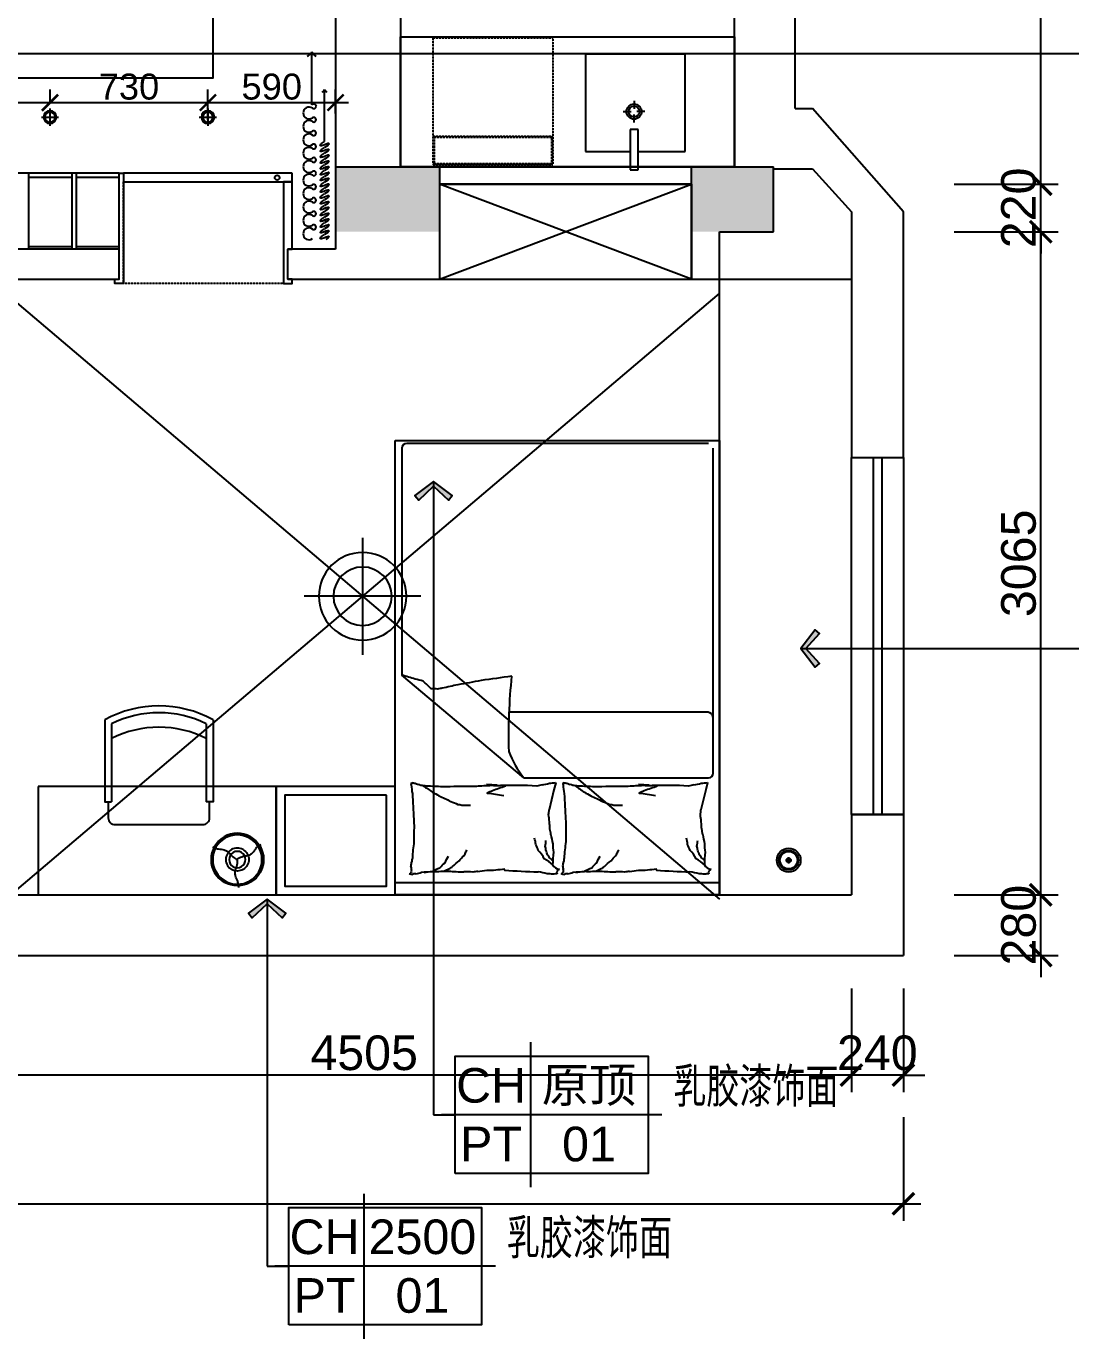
# Model space of a CAD drawing. Header units: millimetres. Extents: x 148889 to 229003, y -70503 to 111106.
# Drawn here: x 214267 to 219096, y 53861 to 59927 of the extents above; entities that cross this region are included whole.
import ezdxf
from ezdxf.enums import TextEntityAlignment as Align
from ezdxf.lldxf.tags import DXFTag

# ---------------------------------------------------------------- set-up
doc = ezdxf.new("R2010")
doc.units = ezdxf.units.MM
doc.linetypes.add('DASHED2', pattern=[0.375, 0.25, -0.125])
doc.linetypes.add('HIDDEN', pattern=[0.375, 0.25, -0.125])
for name, color, linetype in [('C-天花标高', 1, 'Continuous'), ('C-灯具1', 2, 'Continuous'), ('C-灯具设备尺寸', 44, 'Continuous'), ('C-门套', 16, 'Continuous'), ('P-原墙线', 7, 'Continuous'), ('P-固定家具1(到顶)', 3, 'Continuous'), ('P-外部尺寸', 44, 'Continuous'), ('P-新墙线', 4, 'Continuous'), ('P-活动家具', 3, 'Continuous'), ('P-窗', 3, 'Continuous'), ('P-门', 1, 'Continuous')]:
    doc.layers.add(name, color=color, linetype=linetype)
doc.styles.add('Arial', font='arial.ttf')
doc.styles.add('hb', font='hbsmall.shx', dxfattribs={"width": 0.7})
doc.styles.add('ROMANS', font='ROMANS.shx', dxfattribs={"bigfont": 'BIGFONT.shx'})
doc.styles.add('st', font='', dxfattribs={"width": 0.7})
doc.styles.get('st').set_extended_font_data('SimSun')
tags = doc.linetypes.add('ACAD_ISO03W100', pattern=[30, 12, -18]).pattern_tags.tags
tags[6:7] = [DXFTag(74, 4), DXFTag(75, 0), DXFTag(340, '0'), DXFTag(46, 1.0), DXFTag(50, 0.0), DXFTag(44, 0.0), DXFTag(45, 0.0)]
tags[4:5] = [DXFTag(74, 4), DXFTag(75, 0), DXFTag(340, '0'), DXFTag(46, 1.0), DXFTag(50, 0.0), DXFTag(44, 0.0), DXFTag(45, 0.0)]
doc.dimstyles.new('1比60', dxfattribs={"dimscale": 60, "dimtxt": 2, "dimasz": 1.25, "dimexe": 1, "dimexo": 1, "dimgap": 0.2, "dimtad": 1, "dimdec": 0, "dimrnd": 0.005, "dimzin": 0, "dimdsep": 46, "dimtxsty": 'Arial', "dimblk": 'ARCHTICK', "dimcen": 0.125, "dimdle": 1, "dimclrd": 44, "dimclre": 44, "dimclrt": 50, "dimadec": 0, "dimazin": 0, "dimtfac": 1, "dimtdec": 0, "dimtix": 1, "dimtmove": 2, "dimatfit": 3, "dimldrblk": 'DOT', "dimfxl": 4, "dimfxlon": 1, "dimtvp": 1, "dimtolj": 1, "dimtzin": 0, "dimarcsym": 0})
doc.dimstyles.new('1比80', dxfattribs={"dimscale": 80, "dimtxt": 2, "dimasz": 1.25, "dimexe": 1, "dimexo": 1, "dimgap": 0.25, "dimtad": 1, "dimdec": 0, "dimrnd": 0.005, "dimzin": 0, "dimdsep": 46, "dimtxsty": 'Arial', "dimblk": 'ARCHTICK', "dimcen": 0.125, "dimdle": 1, "dimclrd": 44, "dimclre": 44, "dimclrt": 50, "dimadec": 0, "dimazin": 0, "dimtfac": 1, "dimtdec": 0, "dimtix": 1, "dimtmove": 2, "dimatfit": 3, "dimldrblk": 'DOT', "dimfxl": 5, "dimfxlon": 1, "dimtvp": 1, "dimtolj": 1, "dimtzin": 0, "dimarcsym": 0})
doc.dimstyles.new('出图比例1：50', dxfattribs={"dimscale": 50, "dimtxt": 2.5, "dimasz": 2, "dimexe": 2, "dimexo": 2, "dimgap": 1, "dimtad": 1, "dimdec": 0, "dimrnd": 5, "dimzin": 0, "dimdsep": 46, "dimtxsty": 'ROMANS', "dimblk1": 'ZHL_XS', "dimblk2": 'ZHL_XS', "dimsah": 1, "dimcen": 0.09, "dimclrd": 256, "dimclre": 256, "dimclrt": 41, "dimadec": 0, "dimazin": 0, "dimtfac": 1, "dimtdec": 4, "dimtix": 1, "dimtmove": 2, "dimatfit": 3, "dimldrblk": 'ZHL_JT', "dimfxl": 1, "dimtolj": 1, "dimtzin": 0, "dimarcsym": 0})

# ---------------------------------------------------------------- blocks, each defined once
blk = doc.blocks.new('RC-')
for p, q in [((-1.514, -5.238), (-1.514, 5.238)), ((7.962, 0), (-7.962, 0))]:
    blk.add_line(p, q)
blk.add_lwpolyline([(-6.962, -4.238), (-6.962, 4.238), (6.962, 4.238), (6.962, -4.238)], close=True)
at = {"width": 0.7, "flags": 4}
for tag, height, style, p in [('NUM7', 2.5, 'st', (-7.997, 0.845)), ('NUM8', 2, 'hb', (-7.997, -3.393))]:
    blk.add_attdef(tag, text='', height=height, dxfattribs=dict(at, style=style)).set_placement(p, align=Align.RIGHT)
for tag, height, style, p in [('NUM1', 2, 'hb', (-4.375, 2.127)), ('NUM2', 2, 'hb', (2.697, 2.127)), ('NUM3', 2, 'hb', (-4.375, -2.111)), ('NUM4', 2, 'hb', (2.697, -2.111)), ('NUM9', 2, 'hb', (0, -6.661)), ('NUM10', 2.5, 'st', (0, -10.886))]:
    blk.add_attdef(tag, text='', height=height, dxfattribs=dict(at, style=style)).set_placement(p, align=Align.MIDDLE)
for tag, p, height, style in [('NUM5', (7.544, 0.845), 2.5, 'st'), ('NUM6', (7.544, -3.393), 2, 'hb')]:
    blk.add_attdef(tag, p, '', height=height, dxfattribs=dict(at, style=style))
blk = doc.blocks.new('ZHL_JT')
blk.add_line((-0.221, 0), (-1, 0))
blk.add_lwpolyline([(-0.221, 0), (-0.861, -0.689), (-0.654, -0.862), (0, 0), (-0.654, 0.862), (-0.861, 0.689)], close=True)
for points in [[(-0.861, 0.689), (-0.654, 0.862), (-0.221, 0), (0, 0)], [(-0.861, -0.689), (-0.654, -0.862), (-0.221, 0), (0, 0)]]:
    blk.add_solid(points)
blk = doc.blocks.new('ZHL_XS')
blk.add_line((-1, 0), (0, 0))
at = {"const_width": 0.2}
blk.add_lwpolyline([(-0.6, -0.6), (0.6, 0.6)], dxfattribs=at)
blk = doc.blocks.new('A$C0E7B79CE')
for p, q in [((50, 90), (50, 10)), ((10, 50), (90, 50))]:
    blk.add_line(p, q)
for radius in [30, 20]:
    blk.add_circle((50, 50), radius)
blk = doc.blocks.new('A$C12956B44')
for p, q in [((225, 165), (225, 285)), ((165, 225), (285, 225))]:
    blk.add_line(p, q)
for radius in [225, 40, 20]:
    blk.add_circle((225, 225), radius)
at = {"color": 252, "linetype": 'Continuous'}
for radius in [185, 165]:
    blk.add_circle((225, 225), radius, dxfattribs=at)
blk = doc.blocks.new('A$C7EE014FC')
at = {"color": 252, "ltscale": 3}
for centre, radius, start, end in [((785.8, 1646.4), 679.6, 118.97694, 154.84408), ((371.4, 395.3), 212.6, 171.81466, 293.5953)]:
    blk.add_arc(centre, radius, start, end, dxfattribs=at)
at = {"color": 252, "ltscale": 3, "extrusion": (0, 0, -1)}
blk.add_ellipse((328.8, 2082.6), major_axis=(-158.5, -152.9), ratio=0.45088, start_param=-1.570796, end_param=4.712389, dxfattribs=at)
at = {"color": 252, "ltscale": 3}
blk.add_ellipse((328.8, 318.3), major_axis=(-158.5, 152.9), ratio=0.45088, start_param=-1.570796, end_param=4.712389, dxfattribs=at)
at = {"layer": 'P-活动家具'}
for p, q in [((0, 2400), (950.1, 2400)), ((0, 0), (0, 2400)), ((950.1, 2400), (950.1, 2271)), ((175.2, 2250.5), (929.6, 2250.5)), ((154.7, 170), (154.7, 2230)), ((950.1, 170), (950.1, 2230)), ((950.1, 1200), (154.7, 1200)), ((929.6, 149.5), (175.2, 149.5)), ((175.2, 149.5), (929.6, 149.5)), ((950.1, 0), (950.1, 129)), ((0, 0), (950.1, 0))]:
    blk.add_line(p, q, dxfattribs=at)
for centre, start, end in [((175.2, 2230), 90, 180.00317), ((929.6, 2271), 270, 0), ((929.6, 2230), 0, 90), ((175.2, 170), 179.99683, 270), ((929.6, 170), 270, 0), ((929.6, 129), 0, 90)]:
    blk.add_arc(centre, 20.5, start, end, dxfattribs=at)
blk = doc.blocks.new('A$C0F331B38')
at = {"layer": 'P-活动家具'}
for p, q in [((0, 850), (0, 721)), ((850.1, 850), (0, 850)), ((850.1, 0), (850.1, 850)), ((0, 170), (0, 680)), ((674.9, 700.5), (20.5, 700.5)), ((561.4, 700.5), (561.4, 149.5)), ((695.4, 170), (695.4, 680)), ((0, 0), (0, 129)), ((20.5, 149.5), (674.9, 149.5)), ((674.9, 149.5), (20.5, 149.5)), ((850.1, 0), (0, 0))]:
    blk.add_line(p, q, dxfattribs=at)
for centre, start, end in [((20.5, 721), 180, 270), ((20.5, 680), 90, 180), ((674.9, 680), 359.99683, 90), ((20.5, 170), 180, 270), ((20.5, 129), 90, 180), ((674.9, 170), 270, 0.00317)]:
    blk.add_arc(centre, 20.5, start, end, dxfattribs=at)
blk = doc.blocks.new('A$C22EE4B40')
at = {"layer": 'P-新墙线', "color": 252}
for points in [[(631.5, 234.9), (0, 234.9), (0, 3491.3), (1302.1, 3491.3)], [(1975.8, 3491.3), (2539.8, 3491.3)], [(2788.3, 3254.3), (2788.3, 3063.1)], [(2788.3, 663.1), (2788.3, 462.8)], [(809.4, 234.9), (631.5, 234.9)], [(2537.9, 234.9), (1659.4, 234.9)]]:
    blk.add_lwpolyline(points, dxfattribs=at)
at = {"layer": 'P-活动家具'}
for points in [[(1681.7, 1350.3), (731.7, 1350.3), (731.7, 2450.3), (1681.7, 2450.3)], [(1659.4, 629.8), (1659.4, -10.7), (809.4, -10.7), (809.4, 629.8)]]:
    blk.add_lwpolyline(points, close=True, dxfattribs=at)
for centre in [(2734.8, 3447), (2734.8, 270.1)]:
    blk.add_circle(centre, 200, dxfattribs=at)
at = {"rotation": 53.1708397505404}
blk.add_blockref('A$C0F331B38', (1733.7, 3168.1), dxfattribs=at)
at = {"layer": 'P-活动家具', "extrusion": (0, 0, -1), "zscale": -1}
blk.add_blockref('A$C7EE014FC', (-3040.4, 663.1), dxfattribs=at)
blk = doc.blocks.new('A$C3A1E34E2')
at = {"color": 0, "linetype": 'ByBlock'}
for p, q in [((899.3, 121.9), (1231.8, 121.9)), ((657.5, 36.8, 0), (1000.5, 36.8, 0))]:
    blk.add_line(p, q, dxfattribs=at)
for centre, start, end in [((1016.9, 68.9, 0), 206.81775, 243.02693), ((1016.9, 4.6, 0), 116.97307, 153.18225)]:
    blk.add_arc(centre, 36.1, start, end, dxfattribs=at)
for centre, major_axis, start_param, end_param in [((48.4, 139.7), (-27.4, 27.4), -0.785341, 1.400999), ((48.4, 139.7), (-27.4, 27.4), 3.311504, 5.497844), ((137.1, 139.7), (27.4, 27.4), 0.785455, 2.971795), ((137.1, 139.7), (27.4, 27.4), 4.8823, 7.06864), ((225.8, 139.7), (-27.4, 27.4), -0.785341, 1.400999), ((225.8, 139.7), (27.4, 27.4), 4.8823, 7.06864), ((314.4, 139.7), (27.4, 27.4), 0.785341, 2.971681), ((314.4, 139.7), (27.4, 27.4), 4.882187, 7.068527), ((403.1, 139.7), (27.4, 27.4), 0.785341, 2.971681), ((403.1, 139.7), (27.4, 27.4), 4.882187, 7.068527), ((491.8, 139.7), (-27.4, 27.4), -0.785341, 1.400999), ((491.8, 139.7), (-27.4, 27.4), 3.311504, 5.497844), ((580.5, 139.7), (27.4, 27.4), 0.785455, 2.971795), ((580.5, 139.7), (27.4, 27.4), 4.8823, 7.06864), ((669.1, 139.7), (-27.4, 27.4), -0.785341, 1.400999), ((669.1, 139.7), (27.4, 27.4), 4.8823, 7.06864), ((757.8, 139.7), (27.4, 27.4), 0.785341, 2.971681), ((757.8, 139.7), (27.4, 27.4), 4.882187, 7.068527), ((846.5, 139.7), (27.4, 27.4), 0.785341, 2.971681), ((846.5, 139.7), (27.4, 27.4), 4.882187, 7.068527), ((92.7, 108.3), (-11, 11), 0.169911, 4.542591), ((181.4, 108.3), (11, 11), 1.740708, 6.113388), ((270.1, 108.3), (-11, 11), 0.169911, 4.542591), ((358.8, 108.3), (11, 11), 1.740594, 6.113274), ((447.4, 108.3), (-11, 11), 0.169798, 2.356194), ((447.4, 108.3), (11, 11), 3.927048, 6.113388), ((536.1, 108.3), (-11, 11), 0.169911, 4.542591), ((624.8, 108.3), (11, 11), 1.740708, 6.113388), ((713.5, 108.3), (-11, 11), 0.169911, 4.542591), ((802.1, 108.3), (11, 11), 1.740594, 6.113274), ((890.8, 108.3), (-11, 11), 0.169798, 2.356194), ((1280.2, 181), (46.9, 46.9), 2.824252, 3.456222), ((1280.2, 62.9), (-46.9, 46.9), -0.314629, 0.31734)]:
    blk.add_ellipse(centre, major_axis=major_axis, ratio=1, start_param=start_param, end_param=end_param, dxfattribs=at)
at = {"color": 0, "linetype": 'ByBlock', "extrusion": (0, 0, -1)}
blk.add_ellipse((890.8, 108.3), major_axis=(13.9, 8.4), ratio=0.942431, start_param=-0.491972, end_param=2.091434, dxfattribs=at)
at = {"color": 0, "extrusion": (0, 0, -1)}
for centre, start_param, end_param in [((14.5, 36.8, 0), 1.716714, 4.546394), ((33.7, 36.8, 0), -1.424879, 1.716714), ((52.9, 36.8, 0), 1.716714, 4.858306), ((72.1, 36.8, 0), -1.424879, 1.716714), ((91.3, 36.8, 0), 1.716714, 4.858306), ((110.5, 36.8, 0), -1.424879, 1.716714), ((129.7, 36.8, 0), 1.716714, 4.858306), ((148.9, 36.8, 0), -1.424879, 1.716714), ((168.1, 36.8, 0), 1.716714, 4.858306), ((187.3, 36.8, 0), -1.424879, 1.716714), ((206.5, 36.8, 0), 1.716714, 4.858306), ((225.7, 36.8, 0), -1.424879, 1.716714), ((244.9, 36.8, 0), 1.716714, 4.858306), ((264, 36.8, 0), -1.424879, 1.716714), ((283.2, 36.8, 0), 1.716714, 4.858306), ((302.4, 36.8, 0), -1.424879, 1.716714), ((321.6, 36.8, 0), 1.716714, 4.858306), ((340.8, 36.8, 0), -1.424879, 1.716714), ((360, 36.8, 0), 1.716714, 4.858306), ((379.2, 36.8, 0), -1.424879, 1.716714), ((398.4, 36.8, 0), 1.716714, 4.858306), ((417.6, 36.8, 0), -1.424879, 1.716714), ((436.8, 36.8, 0), 1.716714, 4.858306), ((456, 36.8, 0), -1.424879, 1.716714), ((475.2, 36.8, 0), 1.716714, 4.858306), ((494.4, 36.8, 0), -1.424879, 1.716714), ((513.6, 36.8, 0), 1.716714, 4.858306), ((532.7, 36.8, 0), -1.424879, 1.716714), ((551.9, 36.8, 0), 1.716714, 4.858306), ((571.1, 36.8, 0), -1.424879, 1.716714), ((590.3, 36.8, 0), 1.716714, 4.858306), ((609.5, 36.8, 0), -1.424879, 1.716714), ((628.7, 36.8, 0), 1.716714, 4.858306), ((647.9, 36.8, 0), -1.424879, 1.716714)]:
    blk.add_ellipse(centre, major_axis=(-16.5, 28.6), ratio=0.254545, start_param=start_param, end_param=end_param, dxfattribs=at)
blk = doc.blocks.new('_ArchTick')
at = {"color": 0, "linetype": 'ByBlock', "const_width": 0.15}
blk.add_lwpolyline([(-0.5, -0.5), (0.5, 0.5)], dxfattribs=at)
blk = doc.blocks.new('*D761')
at = {"layer": 'P-外部尺寸', "color": 44, "lineweight": -2, "transparency": 16777216}
for p, q in [((218081.5, 55479.6), (218081.5, 54999.6)), ((218321.9, 55479.6), (218321.9, 54999.6)), ((218081.5, 55079.6), (217981.5, 55079.6)), ((218321.9, 55079.6), (218081.5, 55079.6)), ((218321.9, 55079.6), (218421.9, 55079.6))]:
    blk.add_line(p, q, dxfattribs=at)
at = {"layer": 'P-外部尺寸', "color": 44, "lineweight": -2, "transparency": 16777216, "xscale": 100, "yscale": 100, "zscale": 100}
blk.add_blockref('_ArchTick', (218081.5, 55079.6), dxfattribs=at)
at = {"layer": 'P-外部尺寸', "color": 44, "lineweight": -2, "transparency": 16777216, "xscale": 100, "yscale": 100, "zscale": 100, "rotation": 180}
blk.add_blockref('_ArchTick', (218321.9, 55079.6), dxfattribs=at)
at = {"layer": 'P-外部尺寸', "color": 50, "transparency": 16777216, "insert": (218201.7, 55181.3), "char_height": 160, "attachment_point": 5, "style": 'Arial'}
blk.add_mtext('\\A1;240', dxfattribs=at)
blk = doc.blocks.new('_Dot')
at = {"color": 0, "linetype": 'ByBlock', "lineweight": -2}
blk.add_line((-0.5, 0), (-1, 0), dxfattribs=at)
at = {"color": 0, "linetype": 'ByBlock', "const_width": 0.5}
blk.add_lwpolyline([(-0.25, 0, 1), (0.25, 0, 1)], format="xyb", close=True, dxfattribs=at)
blk = doc.blocks.new('*D762')
at = {"layer": 'P-外部尺寸', "color": 44, "lineweight": -2, "transparency": 16777216}
for p, q in [((213576.9, 55479.6), (213576.9, 54999.6)), ((218081.5, 55479.6), (218081.5, 54999.6)), ((218161.5, 55079.6), (213496.9, 55079.6))]:
    blk.add_line(p, q, dxfattribs=at)
at = {"layer": 'P-外部尺寸', "color": 44, "lineweight": -2, "transparency": 16777216, "xscale": 100, "yscale": 100, "zscale": 100, "rotation": 180}
blk.add_blockref('_ArchTick', (213576.9, 55079.6), dxfattribs=at)
at = {"layer": 'P-外部尺寸', "color": 44, "lineweight": -2, "transparency": 16777216, "xscale": 100, "yscale": 100, "zscale": 100}
blk.add_blockref('_ArchTick', (218081.5, 55079.6), dxfattribs=at)
at = {"layer": 'P-外部尺寸', "color": 50, "transparency": 16777216, "insert": (215829.2, 55181.3), "char_height": 160, "attachment_point": 5, "style": 'Arial'}
blk.add_mtext('\\A1;4505', dxfattribs=at)
blk = doc.blocks.new('*D772')
at = {"layer": 'P-外部尺寸', "color": 44, "lineweight": -2, "transparency": 16777216}
for p, q in [((204281.9, 54884.9), (204281.9, 54404.9)), ((218321.9, 54884.9), (218321.9, 54404.9)), ((204201.9, 54484.9), (218401.9, 54484.9))]:
    blk.add_line(p, q, dxfattribs=at)
at = {"layer": 'P-外部尺寸', "color": 44, "lineweight": -2, "transparency": 16777216, "xscale": 100, "yscale": 100, "zscale": 100, "rotation": 180}
blk.add_blockref('_ArchTick', (204281.9, 54484.9), dxfattribs=at)
at = {"layer": 'P-外部尺寸', "color": 44, "lineweight": -2, "transparency": 16777216, "xscale": 100, "yscale": 100, "zscale": 100}
blk.add_blockref('_ArchTick', (218321.9, 54484.9), dxfattribs=at)
at = {"layer": 'P-外部尺寸', "color": 50, "transparency": 16777216, "insert": (211301.9, 54586.6), "char_height": 160, "attachment_point": 5, "style": 'Arial'}
blk.add_mtext('\\A1;14040', dxfattribs=at)
blk = doc.blocks.new('*D773')
at = {"layer": 'P-外部尺寸', "color": 44, "lineweight": -2, "transparency": 16777216}
for p, q in [((218956.8, 55912.2), (218956.8, 56012.2)), ((218556.8, 55912.2), (219036.8, 55912.2)), ((218956.8, 55632.5), (218956.8, 55912.2)), ((218556.8, 55632.5), (219036.8, 55632.5)), ((218956.8, 55632.5), (218956.8, 55532.5))]:
    blk.add_line(p, q, dxfattribs=at)
at = {"layer": 'P-外部尺寸', "color": 44, "lineweight": -2, "transparency": 16777216, "xscale": 100, "yscale": 100, "zscale": 100}
for p, rotation in [((218956.8, 55912.2), 270), ((218956.8, 55632.5), 90)]:
    blk.add_blockref('_ArchTick', p, dxfattribs=dict(at, rotation=rotation))
at = {"layer": 'P-外部尺寸', "color": 50, "transparency": 16777216, "insert": (218855.1, 55772.3), "char_height": 160, "attachment_point": 5, "rotation": 90, "style": 'Arial'}
blk.add_mtext('\\A1;280', dxfattribs=at)
blk = doc.blocks.new('*D774')
at = {"layer": 'P-外部尺寸', "color": 44, "lineweight": -2, "transparency": 16777216}
for p, q in [((218956.8, 55832.2), (218956.8, 59057.5)), ((218556.8, 58977.5), (219036.8, 58977.5)), ((218556.8, 55912.2), (219036.8, 55912.2))]:
    blk.add_line(p, q, dxfattribs=at)
at = {"layer": 'P-外部尺寸', "color": 44, "lineweight": -2, "transparency": 16777216, "xscale": 100, "yscale": 100, "zscale": 100}
for p, rotation in [((218956.8, 58977.5), 90), ((218956.8, 55912.2), 270)]:
    blk.add_blockref('_ArchTick', p, dxfattribs=dict(at, rotation=rotation))
at = {"layer": 'P-外部尺寸', "color": 50, "transparency": 16777216, "insert": (218855.1, 57444.8), "char_height": 160, "attachment_point": 5, "rotation": 90, "style": 'Arial'}
blk.add_mtext('\\A1;3065', dxfattribs=at)
blk = doc.blocks.new('*D775')
at = {"layer": 'P-外部尺寸', "color": 44, "lineweight": -2, "transparency": 16777216}
for p, q in [((218956.8, 59197.5), (218956.8, 59297.5)), ((218556.8, 59197.5), (219036.8, 59197.5)), ((218956.8, 58977.5), (218956.8, 59197.5)), ((218556.8, 58977.5), (219036.8, 58977.5)), ((218956.8, 58977.5), (218956.8, 58877.5))]:
    blk.add_line(p, q, dxfattribs=at)
at = {"layer": 'P-外部尺寸', "color": 44, "lineweight": -2, "transparency": 16777216, "xscale": 100, "yscale": 100, "zscale": 100}
for p, rotation in [((218956.8, 59197.5), 270), ((218956.8, 58977.5), 90)]:
    blk.add_blockref('_ArchTick', p, dxfattribs=dict(at, rotation=rotation))
at = {"layer": 'P-外部尺寸', "color": 50, "transparency": 16777216, "insert": (218855.1, 59087.5), "char_height": 160, "attachment_point": 5, "rotation": 90, "style": 'Arial'}
blk.add_mtext('\\A1;220', dxfattribs=at)
blk = doc.blocks.new('*D776')
at = {"layer": 'P-外部尺寸', "color": 44, "lineweight": -2, "transparency": 16777216}
for p, q in [((218956.8, 59117.5), (218956.8, 62947.5)), ((218556.8, 62867.5), (219036.8, 62867.5)), ((218556.8, 59197.5), (219036.8, 59197.5))]:
    blk.add_line(p, q, dxfattribs=at)
at = {"layer": 'P-外部尺寸', "color": 44, "lineweight": -2, "transparency": 16777216, "xscale": 100, "yscale": 100, "zscale": 100}
for p, rotation in [((218956.8, 62867.5), 90), ((218956.8, 59197.5), 270)]:
    blk.add_blockref('_ArchTick', p, dxfattribs=dict(at, rotation=rotation))
at = {"layer": 'P-外部尺寸', "color": 50, "transparency": 16777216, "insert": (218855.1, 61032.5), "char_height": 160, "attachment_point": 5, "rotation": 90, "style": 'Arial'}
blk.add_mtext('\\A1;3670', dxfattribs=at)
blk = doc.blocks.new('*D780')
at = {"layer": 'P-外部尺寸', "color": 44, "lineweight": -2, "transparency": 16777216}
for p, q in [((219712.6, 55552.5), (219712.6, 66827.5)), ((219312.6, 66747.5), (219792.6, 66747.5)), ((219312.6, 55632.5), (219792.6, 55632.5))]:
    blk.add_line(p, q, dxfattribs=at)
at = {"layer": 'P-外部尺寸', "color": 44, "lineweight": -2, "transparency": 16777216, "xscale": 100, "yscale": 100, "zscale": 100}
for p, rotation in [((219712.6, 66747.5), 90), ((219712.6, 55632.5), 270)]:
    blk.add_blockref('_ArchTick', p, dxfattribs=dict(at, rotation=rotation))
at = {"layer": 'P-外部尺寸', "color": 50, "transparency": 16777216, "insert": (219610.9, 61190), "char_height": 160, "attachment_point": 5, "rotation": 90, "style": 'Arial'}
blk.add_mtext('\\A1;11115', dxfattribs=at)
blk = doc.blocks.new('A$C2BA7324C')
at = {"layer": 'P-活动家具', "color": 8, "linetype": 'DASHED2'}
for p, q in [((0, 585.9), (552.5, 585.9)), ((5, 580.9), (547.5, 580.9)), ((5, 460.4), (5, 580.9)), ((547.5, 580.9), (547.5, 460.4)), ((552.5, 0), (552.5, 585.9)), ((0, 455.3), (552.5, 455.3)), ((5, 460.4), (547.5, 460.4))]:
    blk.add_line(p, q, dxfattribs=at)
blk.add_lwpolyline([(0, 585.9), (0, 0), (552.5, 0), (552.5, 585.9)], close=True, dxfattribs=at)
blk = doc.blocks.new('*D1070')
at = {"layer": 'P-新墙线', "color": 44, "lineweight": -2, "transparency": 16777216}
for p, q in [((211721.9, 59574.1), (211721.9, 59634.1)), ((214377, 59574.1), (214377, 59634.1)), ((211661.9, 59574.1), (214437, 59574.1))]:
    blk.add_line(p, q, dxfattribs=at)
at = {"layer": 'P-新墙线', "color": 44, "lineweight": -2, "transparency": 16777216, "xscale": 75, "yscale": 75, "zscale": 75, "rotation": 180}
blk.add_blockref('_ArchTick', (211721.9, 59574.1), dxfattribs=at)
at = {"layer": 'P-新墙线', "color": 44, "lineweight": -2, "transparency": 16777216, "xscale": 75, "yscale": 75, "zscale": 75}
blk.add_blockref('_ArchTick', (214377, 59574.1), dxfattribs=at)
at = {"layer": 'P-新墙线', "color": 50, "transparency": 16777216, "insert": (213049.4, 59647.4), "char_height": 120, "attachment_point": 5, "style": 'Arial'}
blk.add_mtext('\\A1;2655', dxfattribs=at)
blk = doc.blocks.new('*D1071')
at = {"layer": 'P-新墙线', "color": 44, "lineweight": -2, "transparency": 16777216}
for p, q in [((214377, 59574.1), (214377, 59634.1)), ((215106.9, 59493.5), (215106.9, 59634.1)), ((214317, 59574.1), (215166.9, 59574.1))]:
    blk.add_line(p, q, dxfattribs=at)
at = {"layer": 'P-新墙线', "color": 44, "lineweight": -2, "transparency": 16777216, "xscale": 75, "yscale": 75, "zscale": 75, "rotation": 180}
blk.add_blockref('_ArchTick', (214377, 59574.1), dxfattribs=at)
at = {"layer": 'P-新墙线', "color": 44, "lineweight": -2, "transparency": 16777216, "xscale": 75, "yscale": 75, "zscale": 75}
blk.add_blockref('_ArchTick', (215106.9, 59574.1), dxfattribs=at)
at = {"layer": 'P-新墙线', "color": 50, "transparency": 16777216, "insert": (214741.9, 59647.4), "char_height": 120, "attachment_point": 5, "style": 'Arial'}
blk.add_mtext('\\A1;730', dxfattribs=at)
blk = doc.blocks.new('*D1072')
at = {"layer": 'P-新墙线', "color": 44, "lineweight": -2, "transparency": 16777216}
for p, q in [((215106.9, 59493.5), (215106.9, 59634.2)), ((215696.9, 59523.5), (215696.9, 59634.2)), ((215046.9, 59574.2), (215756.9, 59574.2))]:
    blk.add_line(p, q, dxfattribs=at)
at = {"layer": 'P-新墙线', "color": 44, "lineweight": -2, "transparency": 16777216, "xscale": 75, "yscale": 75, "zscale": 75, "rotation": 180}
blk.add_blockref('_ArchTick', (215106.9, 59574.2), dxfattribs=at)
at = {"layer": 'P-新墙线', "color": 44, "lineweight": -2, "transparency": 16777216, "xscale": 75, "yscale": 75, "zscale": 75}
blk.add_blockref('_ArchTick', (215696.9, 59574.2), dxfattribs=at)
at = {"layer": 'P-新墙线', "color": 50, "transparency": 16777216, "insert": (215401.9, 59647.4), "char_height": 120, "attachment_point": 5, "style": 'Arial'}
blk.add_mtext('\\A1;590', dxfattribs=at)
blk = doc.blocks.new('A$C01C20CD7')
at = {"layer": 'C-灯具1'}
for p, q in [((52.8, 105.7, 2984.9), (52.8, 0, 2984.9)), ((0, 52.8, 2984.9), (105.7, 52.8, 2984.9))]:
    blk.add_line(p, q, dxfattribs=at)
for radius in [39.9, 31.7]:
    blk.add_circle((52.8, 52.8, 2984.9), radius, dxfattribs=at)

msp = doc.modelspace()

# ---------------------------------------------------------------- hatches: boundary and pattern name
at = {"layer": 'P-原墙线'}
h = msp.add_hatch(color=8, dxfattribs=at)
h.paths.add_polyline_path([(216176.9, 59277.5), (215696.9, 59277.5), (215696.9, 58977.5), (216176.9, 58977.5)])
h.paths.add_polyline_path([(217721.9, 59277.5), (217341.9, 59277.5), (217341.9, 58977.5), (217471.9, 58977.5), (217721.9, 58977.5)])

# ---------------------------------------------------------------- linework, layer by layer
for points in [[(214630.4, 56721.8), (214630.4, 56412.5)], [(215130.4, 56721.8), (215130.4, 56412.5)], [(214661.6, 56702.8), (214661.6, 56412.5)], [(215099.1, 56702.8), (215099.1, 56412.5)]]:
    msp.add_lwpolyline(points)
at = {"color": 252, "linetype": 'ACAD_ISO03W100'}
for points in [[(214630.4, 56412.5), (214630.4, 56341.6), (214661.6, 56341.6)], [(214661.6, 56412.5), (214661.6, 56341.6)], [(215130.4, 56412.5), (215130.4, 56341.6), (215099.1, 56341.6)], [(215099.1, 56412.5), (215099.1, 56341.6)]]:
    msp.add_lwpolyline(points, dxfattribs=at)
msp.add_lwpolyline([(214646, 56341.6), (214646, 56268.6, 0.414214), (214677.3, 56237.4), (215083.5, 56237.4, 0.414214), (215114.8, 56268.6), (215114.8, 56341.6)], format="xyb", dxfattribs=at)
for centre, radius, start, end in [((214880.4, 56263.9), 521.7, 61.36424, 118.63576), ((214880.4, 56263.9), 490.4, 63.50911, 116.49088), ((214880.4, 56196.8), 490.4, 63.50911, 116.49088)]:
    msp.add_arc(centre, radius, start, end)
at = {"color": 252, "linetype": 'ByBlock'}
for major_axis, start_param, end_param in [((-31.9, 117.2), 5.497787, 8.63938), ((-29.9, 109.9), 5.497787, 8.63938), ((-29.9, 109.9), 2.356194, 5.497787), ((-10, 36.6), 5.497787, 8.63938), ((-10, 36.6), 2.356194, 5.497787)]:
    msp.add_ellipse((215242.8, 56075.5), major_axis=major_axis, ratio=1, start_param=start_param, end_param=end_param, dxfattribs=at)
at = {"color": 252, "linetype": 'ByBlock', "extrusion": (0, 0, -1)}
msp.add_ellipse((215242.8, 56075.5), major_axis=(117.2, 31.9), ratio=1, start_param=5.497787, end_param=8.63938, dxfattribs=at)
at = {"color": 252}
msp.add_ellipse((215242.8, 56075.5), major_axis=(-14, 51.3), ratio=1, start_param=5.497787, end_param=8.63938, dxfattribs=at)
at = {"color": 252, "extrusion": (0, 0, -1)}
msp.add_ellipse((215242.8, 56075.5), major_axis=(51.3, 14), ratio=1, start_param=5.497787, end_param=8.63938, dxfattribs=at)
at = {"color": 252}
for points in [[(215127.9, 56134.3), (215138.4, 56128.9), (215154.9, 56124.4), (215168.7, 56122.8), (215181.4, 56120.4), (215196.1, 56114.5), (215208.1, 56102.8), (215227.7, 56083.3), (215237, 56077.2), (215243.4, 56073.8)], [(215351.2, 56145.6), (215341.3, 56139.2), (215329.1, 56127.2), (215320.9, 56116.1), (215312.4, 56106.2), (215300, 56096.4), (215283.8, 56091.9), (215257.1, 56084.7), (215247.2, 56079.7), (215241.1, 56075.9)], [(215249.3, 55946.6), (215248.7, 55958.4), (215244.4, 55974.9), (215238.9, 55987.6), (215234.7, 55999.8), (215232.4, 56015.5), (215236.5, 56031.8), (215243.6, 56058.5), (215244.3, 56069.6), (215244, 56076.8)]]:
    msp.add_spline(points, degree=3, dxfattribs=at)
at = {"layer": 'C-灯具设备尺寸'}
for p, q in [((214171.9, 58692.5, -116.6), (217471.9, 55892.5, -116.6)), ((214171.9, 55892.5, -116.6), (217471.9, 58692.5, -116.6))]:
    msp.add_line(p, q, dxfattribs=at)
at = {"layer": 'C-门套', "linetype": 'HIDDEN', "elevation": 116.6}
msp.add_lwpolyline([(214716.9, 59207.5), (215456.9, 59207.5), (215456.9, 58737.5), (214716.9, 58737.5)], close=True, dxfattribs=at)
at = {"layer": 'P-原墙线'}
for p, q in [((215696.9, 60542.5), (215696.9, 58977.5)), ((215996.9, 60542.5), (215996.9, 59277.5)), ((217541.9, 59277.5), (217541.9, 60527.5)), ((217821.9, 59547.5), (217821.9, 60527.5)), ((217821.9, 59547.5), (217901.9, 59547.5)), ((218321.9, 59069.2), (217901.9, 59547.5)), ((215696.9, 59277.5), (216176.9, 59277.5)), ((216176.9, 59277.5), (216176.9, 58977.5)), ((217341.9, 58977.5), (217341.9, 59277.5)), ((217341.9, 59277.5), (217721.9, 59277.5)), ((217721.9, 58977.5), (217721.9, 59277.5)), ((217721.9, 59267.5), (217901.9, 59267.5)), ((217901.9, 59267.5), (218081.9, 59069.2)), ((218081.9, 59069.2), (218081.9, 57934.2)), ((218321.9, 57934.2), (218321.9, 59069.2)), ((217471.9, 55912.5), (217471.9, 58977.5)), ((217471.9, 58977.5), (217721.9, 58977.5)), ((218081.9, 57934.2), (218321.9, 57934.2)), ((218081.9, 56284.2), (218321.9, 56284.2)), ((218081.9, 56284.2), (218081.9, 55912.5)), ((218321.9, 56284.2), (218321.9, 55632.5)), ((214176.9, 55912.5), (217471.9, 55912.5)), ((217471.9, 55912.5), (218081.9, 55912.5)), ((214211.9, 55632.5), (218321.9, 55632.5))]:
    msp.add_line(p, q, dxfattribs=at)
at = {"layer": 'P-固定家具1(到顶)'}
for p, q in [((214697, 59247.5), (212131.8, 59247.5)), ((217341.9, 59197.5), (216176.9, 59197.5)), ((216176.9, 59197.5), (216176.9, 58757.5)), ((217341.9, 58757.5), (217341.9, 59197.5)), ((216176.9, 58757.5), (217341.9, 58757.5))]:
    msp.add_line(p, q, dxfattribs=at)
at = {"layer": 'P-固定家具1(到顶)', "color": 252}
for p, q in [((214277, 59247.5), (214277, 58897.5)), ((214477, 59227.5), (214277, 59227.5)), ((214477, 59247.5), (214477, 58897.5)), ((214497, 59247.5), (214497, 58897.5)), ((214697, 59227.5), (214497, 59227.5)), ((216176.9, 58757.5), (217341.9, 59197.5)), ((217341.9, 58757.5), (216176.9, 59197.5)), ((214477, 58907.5, -0.1), (214277, 58907.5, -0.2)), ((214697, 58907.5), (214497, 58907.5, -0.1))]:
    msp.add_line(p, q, dxfattribs=at)
at = {"layer": 'P-固定家具1(到顶)'}
for points in [[(214716.9, 59247.5), (214716.9, 58737.5), (214716.9, 58737.5), (214676.9, 58737.5), (214677, 58757.5), (214697, 58757.5), (214697, 59247.5), (214716.9, 59247.5)], [(215496.9, 59207.5), (215456.9, 59207.5), (215456.9, 58737.5), (215456.9, 58737.5), (215496.9, 58737.5), (215496.9, 58757.5), (215477, 58757.5), (215477, 58897.5), (215496.9, 58897.5), (215496.9, 59207.5)]]:
    msp.add_lwpolyline(points, dxfattribs=at)
at = {"layer": 'P-新墙线', "linetype": 'ByBlock', "ltscale": 3}
for p, q in [((216176.9, 59277.5), (217341.9, 59277.5)), ((216176.9, 59197.5), (217341.9, 59197.5)), ((217341.9, 59197.5), (217341.9, 58757.5)), ((215696.9, 58977.5), (215696.9, 58897.5)), ((216176.9, 58977.5), (216176.9, 58757.5))]:
    msp.add_line(p, q, dxfattribs=at)
at = {"layer": 'P-新墙线'}
for p, q in [((214697, 58897.5), (212131.8, 58897.5, -1)), ((214697, 58757.5), (214697, 58897.5)), ((215696.9, 58897.5, -4.2), (215477, 58897.5)), ((215477, 58757.5), (215477, 58897.5)), ((212131.8, 58757.5, -1), (214697, 58757.5)), ((215477, 58757.5), (216176.9, 58757.5)), ((217341.9, 58757.5), (218081.9, 58757.5))]:
    msp.add_line(p, q, dxfattribs=at)
at = {"layer": 'P-活动家具', "color": 252}
for p, q in [((217312.6, 59797.5), (216852.2, 59797.5)), ((216852.2, 59797.5), (216852.2, 59347.5)), ((217312.6, 59347.5), (217312.6, 59797.5)), ((217076.8, 59582), (217076.8, 59545.5)), ((217027.3, 59532.5), (217063.8, 59532.5)), ((217076.8, 59483), (217076.8, 59519.4)), ((217126.3, 59532.5), (217089.9, 59532.5)), ((217058.3, 59450.2), (217058.3, 59264.1)), ((217095.4, 59450.2), (217058.3, 59450.2)), ((217095.4, 59264.1), (217095.4, 59450.2)), ((216852.2, 59347.5), (217058.3, 59347.5)), ((217095.4, 59347.5), (217312.6, 59347.5)), ((217058.3, 59264.1), (217095.4, 59264.1)), ((217421, 57999), (216025.7, 57999)), ((216003.4, 57976.7), (216003.4, 56928)), ((217443.2, 56475.3), (217443.2, 57976.7)), ((216568, 56453.1), (216003.4, 56928)), ((217421, 56756), (216499.3, 56756)), ((215971.9, 55968.5), (215971.9, 56443.6)), ((216568, 56453.1), (217421, 56453.1)), ((216715.1, 56430.6), (216706.7, 56397.3)), ((217416.9, 56430.6), (217408.6, 56397.3)), ((217471.9, 55968.5), (217471.9, 56443.6)), ((216706.7, 56397.3), (216683.8, 56305.5)), ((217408.6, 56397.3), (217385.6, 56305.5))]:
    msp.add_line(p, q, dxfattribs=at)
at = {"layer": 'P-活动家具'}
for p, q in [((215971.9, 55912.5), (215971.9, 58012.5)), ((215971.9, 58012.5), (217471.9, 58012.5)), ((217471.9, 58012.5), (217471.9, 55912.5)), ((215421.9, 56412.5), (214321.9, 56412.5)), ((214321.9, 56412.5), (214321.9, 55912.5)), ((215421.9, 55912.5), (215421.9, 56412.5)), ((217471.9, 55968.5), (215971.9, 55968.5)), ((214321.9, 55912.5), (215421.9, 55912.5)), ((217471.9, 55912.5), (215971.9, 55912.5))]:
    msp.add_line(p, q, dxfattribs=at)
at = {"layer": 'P-活动家具', "color": 2}
msp.add_lwpolyline([(215996.9, 59877.5), (217541.9, 59877.5), (217541.9, 59277.5), (215996.9, 59277.5)], close=True, dxfattribs=at)
at = {"layer": 'P-活动家具', "color": 252}
for points in [[(216511.1, 56923.2, -0.007297), (216369.9, 56903.5, -0.009508), (216262.4, 56883.5, -0.006616), (216190.2, 56867.5, 0.023828), (216170, 56863.8, 0.052541), (216138.2, 56864.3, 0.032755), (216102, 56899.8, 0.013133), (216064.8, 56909.4, 0.007859), (216003.4, 56928)], [(216102, 56416, -0.016108), (216145.2, 56386.9, -0.024599), (216175, 56370.2, -0.009477), (216229.5, 56344.3, -0.015937), (216262.7, 56330.6, -0.072521), (216280.8, 56326.6, -0.033339), (216321.1, 56326.4)], [(216482.5, 56414.3, -0.009729), (216452.2, 56404.3, -0.009729), (216422.3, 56393.1, -0.007971), (216398.1, 56383.1, -0.002711), (216474.3, 56372.3)], [(216803.9, 56416, -0.016108), (216847.1, 56386.9, -0.024599), (216876.9, 56370.2, -0.009477), (216931.4, 56344.3, -0.015937), (216964.5, 56330.6, -0.072521), (216982.7, 56326.6, -0.033339), (217023, 56326.4)], [(217184.4, 56414.3, -0.009729), (217154.1, 56404.3, -0.009729), (217124.2, 56393.1, -0.007971), (217100, 56383.1, -0.002711), (217176.2, 56372.3)], [(216197.3, 56022, -0.027842), (216223.7, 56033.8, -0.048685), (216237.6, 56042.8, -0.023666), (216268.6, 56069.9, -0.031223), (216289.8, 56092.9, -0.046801), (216295.5, 56101.4, -0.023191), (216304.4, 56120)], [(216700.7, 56051.1, 0.077379), (216662, 56079.3, 0.077379), (216633.7, 56117.9, 0.047525), (216622.7, 56145.2, 0.047525), (216617, 56174.2)], [(216702.3, 56068.9, 0.05369), (216686.5, 56083.4, 0.070312), (216677.5, 56097, 0.015448), (216673.4, 56106.5, 0.013244), (216669.2, 56117.9, 0.082127), (216665.8, 56138, 0.064164), (216669.2, 56163.7)], [(216899.1, 56022, -0.027842), (216925.6, 56033.8, -0.048685), (216939.5, 56042.8, -0.023666), (216970.5, 56069.9, -0.031223), (216991.7, 56092.9, -0.046801), (216997.3, 56101.4, -0.023191), (217006.3, 56120)], [(217402.5, 56051.1, 0.077379), (217363.9, 56079.3, 0.077379), (217335.6, 56117.9, 0.047525), (217324.5, 56145.2, 0.047525), (217318.9, 56174.2)], [(217404.2, 56068.9, 0.05369), (217388.4, 56083.4, 0.070312), (217379.4, 56097, 0.015448), (217375.2, 56106.5, 0.013244), (217371, 56117.9, 0.082127), (217367.7, 56138, 0.064164), (217371, 56163.7)], [(216106.2, 56015.7, -0.088153), (216144.5, 56019.6, -0.088153), (216179.2, 56036.6, -0.077547), (216203.2, 56060.6, -0.077547), (216218.8, 56090.8)], [(216808, 56015.7, -0.088153), (216846.4, 56019.6, -0.088153), (216881.1, 56036.6, -0.077547), (216905.1, 56060.6, -0.077547), (216920.7, 56090.8)]]:
    msp.add_lwpolyline(points, format="xyb", dxfattribs=at)
at = {"layer": 'P-活动家具'}
msp.add_lwpolyline([(215971.9, 56412.5), (215421.9, 56412.5), (215421.9, 55912.5), (215971.9, 55912.5)], close=True, dxfattribs=at)
at = {"layer": 'P-活动家具', "color": 252}
msp.add_lwpolyline([(215931.9, 56372.5), (215461.9, 56372.5), (215461.9, 55952.5), (215931.9, 55952.5)], close=True, dxfattribs=at)
for radius in [35, 25]:
    msp.add_circle((217076.8, 59532.5), radius, dxfattribs=at)
for centre, radius, start, end in [((216025.7, 57976.7), 22.2, 90, 180), ((218996.5, 56653.2), 2500.1, 173.79846, 181.78212), ((217418.5, 56733.9), 22.2, 360, 90), ((216888.9, 56719), 416.7, 200.14884, 219.64454), ((216026.6, 56426.9), 21.5, 343.30223, 9.99836), ((216403.4, 56442.6), 356.9, 183.50486, 189.99836), ((216047.9, 56432.1), 1.47, 262.8796, 343.30223), ((216076.5, 56525), 97.2, 253.77885, 262.8796), ((216103.5, 56504.3), 85.3, 242.71588, 253.77885), ((216068.5, 56373.4), 50.3, 62.71588, 77.13096), ((216322.6, 54959), 1465.1, 85.23375, 87.16236), ((216446.4, 56672.7), 255.6, 258.44144, 272.74906), ((216504, 55151.5), 1268.9, 92.69346, 94.76579), ((216518.9, 54645), 1773.4, 86.51017, 91.94522), ((216666.6, 56288.2), 133, 96.43405, 107.38641), ((216609.6, 56672.1), 255.2, 279.4841, 287.38641), ((216664.4, 56728.6), 300.8, 274.08294, 279.4841), ((216715, 56431.7), 1.02, 165.95506, 274.08294), ((216728.5, 56426.9), 21.5, 343.30223, 9.99836), ((217105.2, 56442.6), 356.9, 183.50486, 189.99836), ((216749.8, 56432.1), 1.47, 262.8796, 343.30223), ((216778.4, 56525), 97.2, 253.77885, 262.8796), ((216805.4, 56504.3), 85.3, 242.71588, 253.77885), ((216770.4, 56373.4), 50.3, 62.71588, 77.13096), ((217024.5, 54959), 1465.1, 85.23375, 87.16236), ((217148.3, 56672.7), 255.6, 258.44144, 272.74906), ((217205.9, 55151.5), 1268.9, 92.69346, 94.76579), ((217220.7, 54645), 1773.4, 86.51017, 91.94522), ((217368.4, 56288.2), 133, 96.43405, 107.38641), ((217311.5, 56672.1), 255.2, 279.4841, 287.38641), ((217366.3, 56728.6), 300.8, 274.08294, 279.4841), ((217416.9, 56431.7), 1.02, 165.95506, 274.08294), ((217421, 56475.3), 22.2, 270, 360), ((231181, 57188), 15150.6, 183.05496, 183.50486), ((216081.5, 56256.4), 162.1, 77.13096, 86.42603), ((216111.1, 55121), 1293.3, 86.42603, 89.71345), ((216299.3, 50058.9), 6353.9, 89.71345, 90.97038), ((216438.6, 54923.1), 1493.5, 91.53552, 94.12818), ((231882.9, 57188), 15150.6, 183.05496, 183.50486), ((216783.3, 56256.4), 162.1, 77.13096, 86.42603), ((216813, 55121), 1293.3, 86.42603, 89.71345), ((217001.2, 50058.9), 6353.9, 89.71345, 90.97038), ((217140.5, 54923.1), 1493.5, 91.53552, 94.12818), ((216608.6, 56302), 75.2, 345.9548, 2.66488), ((217310.5, 56302), 75.2, 345.9548, 2.66488), ((217575, 56305.1), 1516.9, 181.63309, 183.05496), ((215956.8, 56181.8), 732, 2.66488, 8.00505), ((218276.9, 56305.1), 1516.9, 181.63309, 183.05496), ((216658.6, 56181.8), 732, 2.66488, 8.00505), ((216813.1, 56179.9), 754.1, 176.63125, 181.63309), ((216343.5, 56141.4), 352.4, 8.00505, 12.19838), ((217658.5, 56355.4), 980, 189.68436, 192.19838), ((217515, 56179.9), 754.1, 176.63125, 181.63309), ((217045.4, 56141.4), 352.4, 8.00505, 12.19838), ((218360.4, 56355.4), 980, 189.68436, 192.19838), ((217064.7, 56022.8), 1014.5, 172.3191, 176.63125), ((216927.3, 56148.3), 226.6, 180, 189.68436), ((217766.5, 56022.8), 1014.5, 172.3191, 176.63125), ((217629.1, 56148.3), 226.6, 180, 189.68436), ((215778.4, 56104.3), 273.4, 347.89054, 351.86652), ((216267.4, 56036.2), 220.4, 167.89054, 172.3191), ((217247.1, 56050.8), 546.5, 173.76763, 180), ((216480.2, 56104.3), 273.4, 347.89054, 351.86652), ((216969.3, 56036.2), 220.4, 167.89054, 172.3191), ((217949, 56050.8), 546.5, 173.76763, 180), ((216039.9, 56012), 2.58, 258.10694, 19.56397), ((216038, 56005.9), 3.8, 19.56397, 68.2117), ((216039.5, 55979.4), 27.9, 68.2117, 85.69746), ((216046.8, 56011.1), 4.75, 78.10694, 158.0096), ((216011.7, 56033.7), 36.4, 351.86652, 21.42098), ((216063.9, 56022), 17.3, 158.0096, 201.42098), ((216066.2, 55977.7), 32.1, 85.69746, 120.65125), ((216063.1, 56069.3), 59.9, 275.25919, 300.65125), ((216063.3, 56929.3), 912, 271.90789, 275.25919), ((216163.6, 57681.3), 1660.3, 269.42426, 271.90789), ((216300.1, 56988.8), 970.2, 265.19815, 269.42426), ((216304.6, 55697), 321.9, 85.19815, 92.53858), ((216361.5, 55851.2), 169.3, 92.53858, 100.18988), ((216291.6, 56605.1), 588.1, 276.08669, 280.18988), ((216395.6, 56551.4), 525.1, 270.00391, 279.07304), ((216480.7, 56029.4), 4.11, 123.62062, 229.83043), ((216774.7, 60400.4), 4384.2, 266.1196, 268.15023), ((216583.5, 55683.5), 338.6, 74.25602, 81.5628), ((216675.4, 55830.4), 179, 81.5628, 90), ((216734.4, 56068.1), 38, 206.58052, 265.59979), ((216721.3, 55909), 100.4, 90, 101.27238), ((216734.4, 56016), 14.6, 101.27238, 206.58052), ((216741.8, 56012), 2.58, 258.10694, 19.56397), ((216739.9, 56005.9), 3.8, 19.56397, 68.2117), ((216741.4, 55979.4), 27.9, 68.2117, 85.69746), ((216748.6, 56011.1), 4.75, 78.10694, 158.0096), ((216713.6, 56033.7), 36.4, 351.86652, 21.42098), ((216765.8, 56022), 17.3, 158.0096, 201.42098), ((216768.1, 55977.7), 32.1, 85.69746, 120.65125), ((216765, 56069.3), 59.9, 275.25919, 300.65125), ((216765.2, 56929.3), 912, 271.90789, 275.25919), ((216865.4, 57681.3), 1660.3, 269.42426, 271.90789), ((217001.9, 56988.8), 970.2, 265.19815, 269.42426), ((217006.4, 55697), 321.9, 85.19815, 92.53858), ((217063.3, 55851.2), 169.3, 92.53858, 100.18988), ((216993.5, 56605.1), 588.1, 276.08669, 280.18988), ((217097.5, 56551.4), 525.1, 270.00391, 279.07304), ((217182.6, 56029.4), 4.11, 123.62062, 229.83043), ((217476.6, 60400.4), 4384.2, 266.1196, 268.15023), ((217285.4, 55683.5), 338.6, 74.25602, 81.5628), ((217377.3, 55830.4), 179, 81.5628, 90), ((217436.3, 56068.1), 38, 206.58052, 265.59979), ((217423.2, 55909), 100.4, 90, 101.27238), ((217436.2, 56016), 14.6, 101.27238, 206.58052)]:
    msp.add_arc(centre, radius, start, end, dxfattribs=at)
at = {"layer": 'P-窗'}
for p, q in [((218181.9, 57934.2), (218181.9, 56284.2)), ((218221.9, 57934.2), (218221.9, 56284.2))]:
    msp.add_line(p, q, dxfattribs=at)
msp.add_lwpolyline([(218081.9, 57934.2), (218321.9, 57934.2), (218321.9, 56284.2), (218081.9, 56284.2)], close=True, dxfattribs=at)
at = {"layer": 'P-门'}
msp.add_lwpolyline([(215496.9, 59247.5), (214716.9, 59247.5), (214716.9, 59207.5), (215496.9, 59207.5)], close=True, dxfattribs=at)
msp.add_circle((215426.9, 59227.5), 11.2, dxfattribs=at)

# ---------------------------------------------------------------- block references
at = {"layer": 'C-天花标高'}
ref = msp.add_blockref('RC-', (216695.9, 54895.9), dxfattribs=dict(at, xscale=64, yscale=64, zscale=64))
ref.add_attrib('NUM1', 'CH', dxfattribs={"layer": '0', "color": 50, "height": 160, "style": 'Arial', "flags": 4}).set_placement((216415.9, 55032), align=Align.MIDDLE)
ref.add_attrib('NUM2', '原顶', dxfattribs={"layer": '0', "color": 50, "height": 160, "style": 'Arial'}).set_placement((216868.5, 55032), align=Align.MIDDLE)
ref.add_attrib('NUM3', 'PT', dxfattribs={"layer": '0', "color": 50, "height": 160, "style": 'Arial'}).set_placement((216415.9, 54760.8), align=Align.MIDDLE)
ref.add_attrib('NUM4', '01', dxfattribs={"layer": '0', "color": 50, "height": 160, "style": 'Arial'}).set_placement((216868.5, 54760.8), align=Align.MIDDLE)
ref.add_attrib('NUM5', '乳胶漆饰面', (217258.3, 54949.9), dxfattribs={"layer": '0', "color": 50, "height": 160, "style": 'st', "width": 0.7})
ref = msp.add_blockref('RC-', (215926, 54195.9), dxfattribs=dict(at, xscale=64, yscale=64, zscale=64))
ref.add_attrib('NUM1', 'CH', dxfattribs={"layer": '0', "color": 50, "height": 160, "style": 'Arial', "flags": 4}).set_placement((215646, 54332), align=Align.MIDDLE)
ref.add_attrib('NUM2', '2500', dxfattribs={"layer": '0', "color": 50, "height": 160, "style": 'Arial'}).set_placement((216098.6, 54332), align=Align.MIDDLE)
ref.add_attrib('NUM3', 'PT', dxfattribs={"layer": '0', "color": 50, "height": 160, "style": 'Arial'}).set_placement((215646, 54060.8), align=Align.MIDDLE)
ref.add_attrib('NUM4', '01', dxfattribs={"layer": '0', "color": 50, "height": 160, "style": 'Arial'}).set_placement((216098.6, 54060.8), align=Align.MIDDLE)
ref.add_attrib('NUM5', '乳胶漆饰面', (216488.5, 54249.9), dxfattribs={"layer": '0', "color": 50, "height": 160, "style": 'st', "width": 0.7})
at = {"layer": 'C-灯具1', "xscale": -0.7496251873672009, "yscale": 0.7496251873672009, "zscale": 0.7496251874062949, "rotation": 90}
for p in [(214416.3, 59546.6, -2237.5), (215146.3, 59546.6, -2237.5)]:
    msp.add_blockref('A$C01C20CD7', p, dxfattribs=at)
at = {"layer": 'C-灯具1'}
for name, p, xscale, yscale, zscale in [('A$C0E7B79CE', (216159.4, 56955, -116.6), -6.75, 6.75, 6.75), ('A$C12956B44', (217736.9, 56017.6), 0.2444444447755814, 0.2444444438442588, 0.24444444444444)]:
    msp.add_blockref(name, p, dxfattribs=dict(at, xscale=xscale, yscale=yscale, zscale=zscale))
at = {"layer": 'P-活动家具', "rotation": 90}
msp.add_blockref('A$C22EE4B40', (215364.5, 59687.1), dxfattribs=at)
at = {"layer": 'P-活动家具', "color": 252, "xscale": -1, "rotation": 180}
msp.add_blockref('A$C2BA7324C', (216148.5, 59874.2), dxfattribs=at)
at = {"layer": 'P-活动家具', "color": 252, "xscale": 0.7000000000116415, "yscale": 0.7000000000116415, "zscale": 0.7000000000000002, "rotation": 90}
msp.add_blockref('A$C3A1E34E2', (215671.9, 58933.8, 3.8), dxfattribs=at)

# ---------------------------------------------------------------- dimensions: what is measured, and where the dimension line sits
at = {"layer": 'P-外部尺寸'}
for base, p1, p2, picture, middle in [((219712.6, 66747.5), (218956.8, 55632.5), (218956.8, 66747.5), '*D780', (219610.9, 61190)), ((218956.8, 62867.5), (217125.6, 59197.5), (214807.6, 62867.5), '*D776', (218855.1, 61032.5)), ((218956.8, 59197.5), (217125.6, 58977.5), (217125.6, 59197.5), '*D775', (218855.1, 59087.5)), ((218956.8, 58977.5), (218321.9, 55912.2), (217125.6, 58977.5), '*D774', (218855.1, 57444.8)), ((218956.8, 55912.2), (218321.9, 55632.5), (218321.9, 55912.2), '*D773', (218855.1, 55772.3))]:
    dim = msp.add_linear_dim(base=base, p1=p1, p2=p2, angle=90, dimstyle='1比80', dxfattribs=at)
    dim.commit()
    dim.dimension.update_dxf_attribs({"geometry": picture, "text_midpoint": middle})
for base, p1, p2, picture, middle in [((213576.9, 55079.6), (218081.5, 55632.5), (213576.9, 56148), '*D762', (215829.2, 55181.3)), ((218081.5, 55079.6), (218321.9, 55632.5), (218081.5, 55632.5), '*D761', (218201.7, 55181.3)), ((218321.9, 54484.9), (204281.9, 55079.6), (218321.9, 55079.6), '*D772', (211301.9, 54586.6))]:
    dim = msp.add_linear_dim(base=base, p1=p1, p2=p2, dimstyle='1比80', dxfattribs=at)
    dim.commit()
    dim.dimension.update_dxf_attribs({"geometry": picture, "text_midpoint": middle})
at = {"layer": 'P-新墙线'}
for base, p1, p2, picture, middle in [((214377, 59574.1), (211721.9, 59572.7), (214377, 59572.7), '*D1070', (213049.4, 59647.4)), ((215106.9, 59574.1), (214377, 59574.1), (215106.9, 59433.5), '*D1071', (214741.9, 59647.4)), ((215696.9, 59574.2), (215106.9, 59433.5), (215696.9, 59463.5), '*D1072', (215401.9, 59647.4))]:
    dim = msp.add_linear_dim(base=base, p1=p1, p2=p2, dimstyle='1比60', dxfattribs=at)
    dim.commit()
    dim.dimension.update_dxf_attribs({"geometry": picture, "text_midpoint": middle})

# ---------------------------------------------------------------- leaders
at = {"layer": 'C-天花标高'}
for points, override in [([(210953.8, 59800.5), (219465.5, 59800.5)], {"dimtad": 0}), ([(216150.3, 57823), (216150.3, 54895.9), (216250.3, 54895.9)], {"dimgap": 1, "dimtad": 0}), ([(217848.3, 57051.2), (219465.5, 57051.2)], {"dimtad": 0}), ([(215380.5, 55892.5), (215380.5, 54195.9), (215480.5, 54195.9)], {"dimgap": 1, "dimtad": 0})]:
    msp.add_leader(points, dimstyle='出图比例1：50', override=override, dxfattribs=at)

doc.saveas('drawing.dxf')
